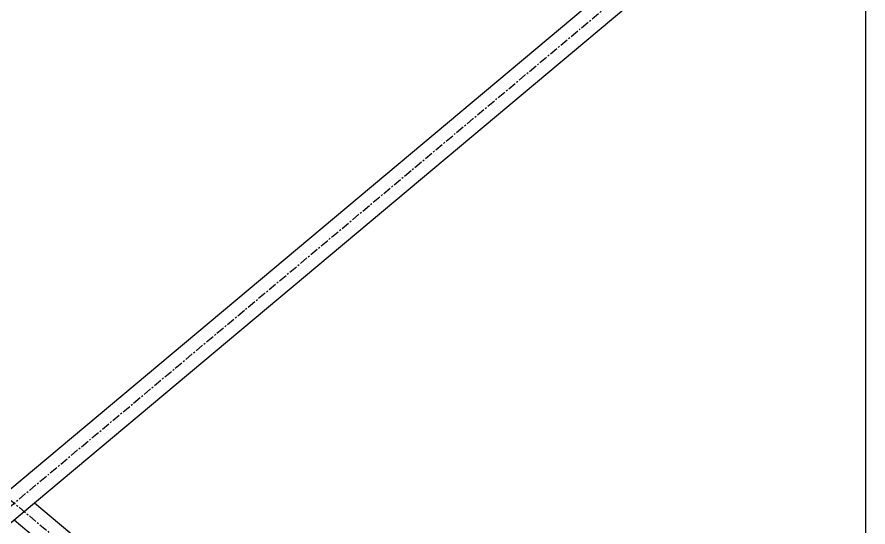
# Model space of a CAD drawing. Header units: millimetres. Extents: x 5143 to 30813, y 232 to 21408.
# Drawn here: x 10971 to 11766, y 8338 to 8814 of the extents above; entities that cross this region are included whole.
import ezdxf

# ---------------------------------------------------------------- set-up
doc = ezdxf.new("R2010")
doc.units = ezdxf.units.MM
doc.header["$LTSCALE"] = 0.25
doc.linetypes.add('CENTER', pattern=[50.8, 31.75, -6.35, 6.35, -6.35])
doc.linetypes.add('XKITLINE00', pattern=[0])

msp = doc.modelspace()

# ---------------------------------------------------------------- linework, layer by layer
at = {"color": 8, "linetype": 'CENTER'}
for p, q in [((10096.38, 7630.28), (11840, 9090.27)), ((10096.38, 9090.27), (11840, 7630.27))]:
    msp.add_line(p, q, dxfattribs=at)
at = {"color": 8, "linetype": 'XKITLINE00'}
for p, q in [((11763.8, 9042.36), (10108.39, 7656.22)), ((11763.8, 9010.58), (10139.58, 7650.56)), ((11763.8, 8951.04), (11763.8, 7286.23)), ((11763.8, 7709.97), (10987.16, 8360.28)), ((11763.8, 7678.19), (10968.19, 8344.39))]:
    msp.add_line(p, q, dxfattribs=at)

doc.saveas('drawing.dxf')
